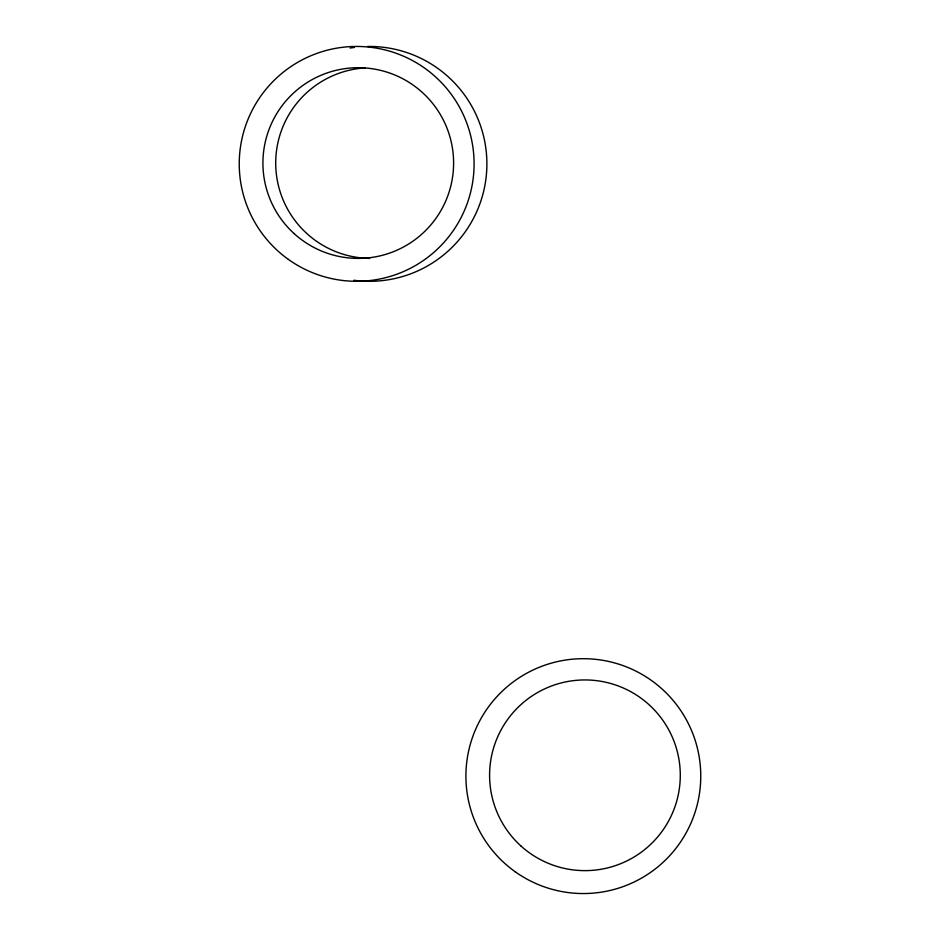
<?xml version="1.0" encoding="UTF-8"?>
<svg xmlns="http://www.w3.org/2000/svg" width="940" height="940" viewBox="0 0 940 940"><rect width="100%" height="100%" fill="white"/><g stroke="black" fill="none" stroke-linecap="round" stroke-linejoin="round"><path stroke-width="1.41" d="M367.622 46.471A117.43 117.43 0 0 1 486.685 170.798A117.43 117.43 0 0 1 353.828 280.261M350.138 48.057A117.43 117.43 0 0 1 354.451 47.423M369.655 258.394A95.351 95.351 0 0 1 275.737 165.299A95.351 95.351 0 0 1 365.178 67.892M515.096 871.686A117.43 117.43 0 0 0 700.218 787.426A117.43 117.43 0 0 0 534.684 669.245A117.43 117.43 0 0 0 515.096 871.686M520.725 845.777A95.351 95.351 0 0 0 678.081 795.663A95.351 95.351 0 0 0 555.998 684.438A95.351 95.351 0 0 0 520.725 845.777M294.055 233.543A95.351 95.351 0 0 0 451.412 183.417A95.351 95.351 0 0 0 329.329 72.204A95.351 95.351 0 0 0 294.055 233.543M288.427 259.44A117.43 117.43 0 0 0 473.548 175.192A117.43 117.43 0 0 0 308.014 56.999A117.43 117.43 0 0 0 288.427 259.44"/></g></svg>
